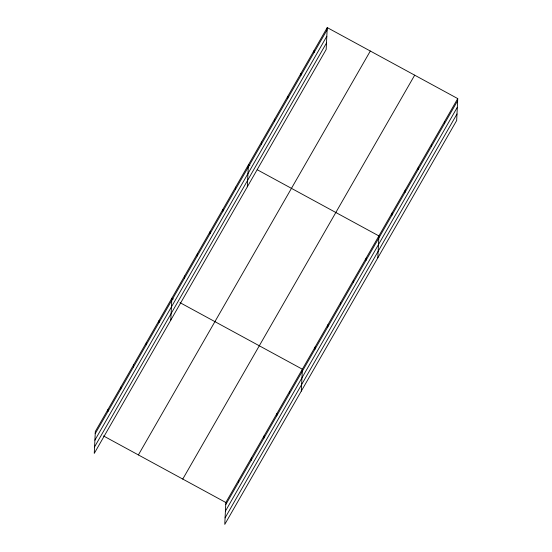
<?xml version="1.0" encoding="UTF-8"?>
<svg xmlns="http://www.w3.org/2000/svg" width="552" height="552" viewBox="0 0 552 552"><rect width="100%" height="100%" fill="white"/><g stroke="black" fill="none" stroke-linecap="round" stroke-linejoin="round"><path stroke-width="0.83" d="M107.971 411.454L108.075 409.287M120.729 389.236L120.833 387.069M133.48 367.025L133.591 364.858M146.239 344.807L146.342 342.64M158.997 322.596L159.1 320.429M170.782 320.112L171.858 298.211L173.342 299.018M184.506 278.167L184.609 276M197.257 255.949L197.368 253.782M210.015 233.737L210.119 231.571M222.773 211.519L222.877 209.353M235.525 189.308L235.635 187.142M457.746 98.601L225.83 502.499L224.761 524.4L456.676 120.502L457.746 98.601L327.239 27.6L95.323 431.498L94.254 453.399L326.17 49.501L327.239 27.6M247.317 186.824L248.386 164.924L249.877 165.731M238.478 482.448L238.588 480.288M261.427 144.203L261.531 142.036M251.236 460.237L251.339 458.07M274.565 121.316L274.675 119.149M263.994 438.019L264.097 435.859M287.709 98.428L287.813 96.262M276.745 415.808L276.849 413.641M300.854 75.541L300.957 73.375M289.503 393.59L289.607 391.43M313.991 52.654L314.102 50.487M301.295 391.113L302.365 369.212L180.021 302.655M315.013 349.161L315.116 347.001M327.771 326.95L327.874 324.783M340.522 304.732L340.632 302.572M353.28 282.52L353.383 280.354M366.038 260.302L366.142 258.143M377.823 257.825L378.9 235.925L257.301 169.774M391.934 215.204L392.037 213.037M405.078 192.317L405.182 190.15M418.216 169.429L418.319 167.263M431.36 146.542L431.464 144.376M444.498 123.655L444.608 121.488M95.213 433.665L327.136 29.767M94.896 440.179L326.818 36.28M94.571 446.885L326.487 42.987M138.386 454.931L370.309 51.032M182.76 479.074L414.683 75.169M225.727 504.666L457.642 100.761M225.402 511.18L457.325 107.274M225.078 517.886L456.994 113.988M103.493 435.942L225.83 502.499"/></g></svg>
